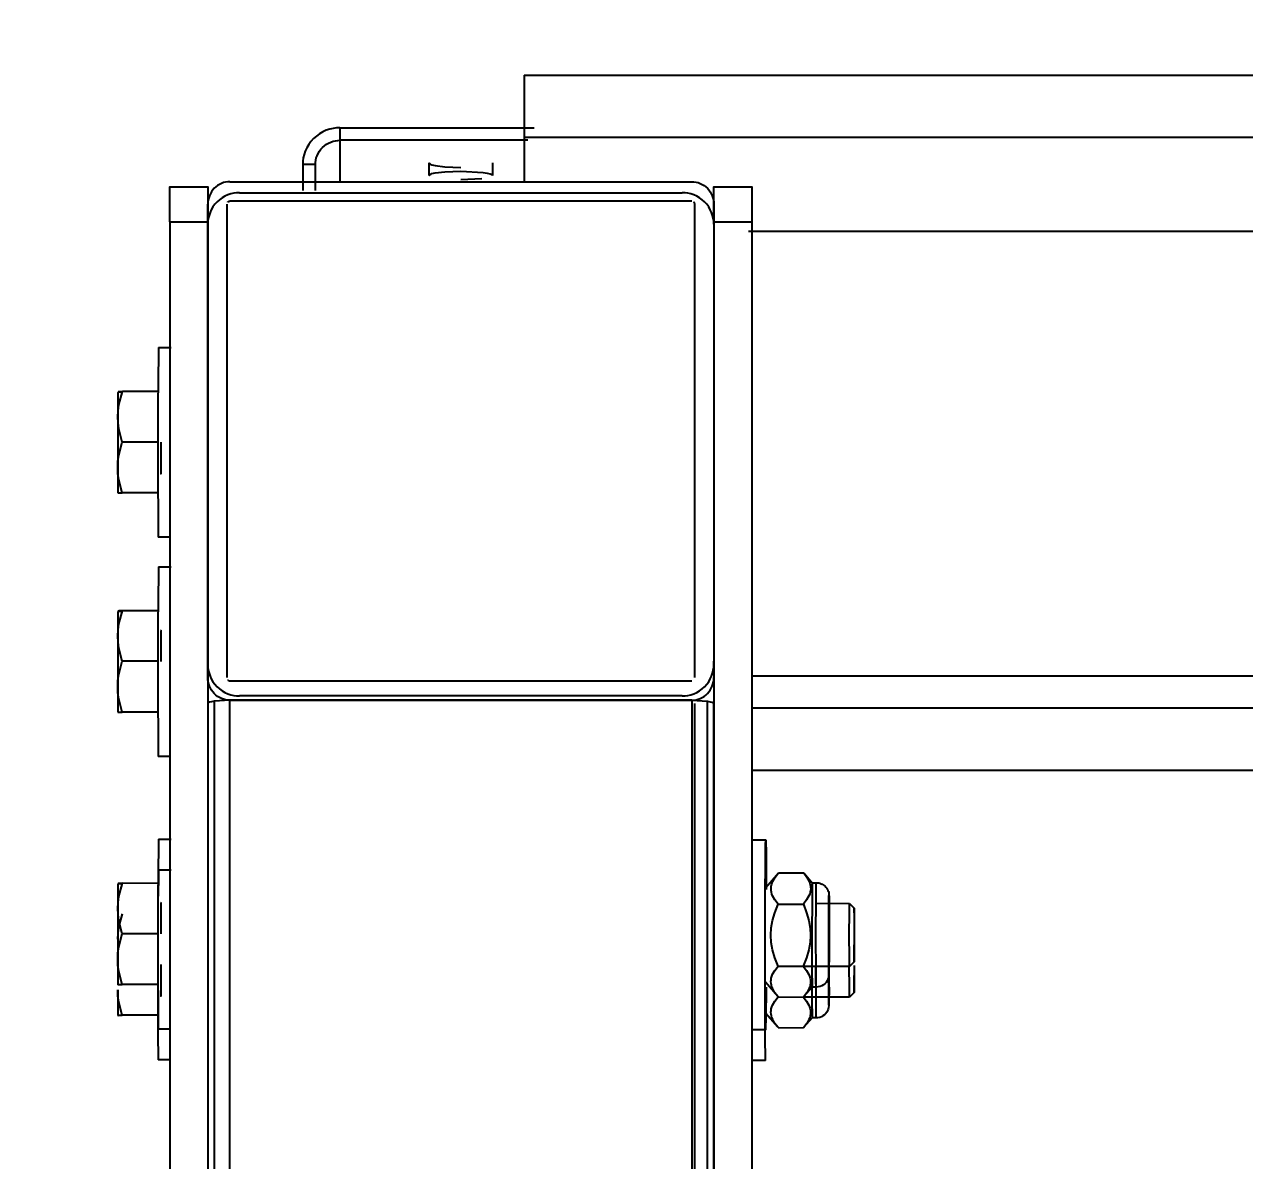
# Model space of a CAD drawing. Header units: millimetres. Extents: x 3109 to 13995, y 24552 to 39949.
# Drawn here: x 8689.6 to 8882.5, y 35620.3 to 35800 of the extents above; entities that cross this region are included whole.
import ezdxf

# ---------------------------------------------------------------- set-up
doc = ezdxf.new("R2010")
doc.units = ezdxf.units.MM
doc.header["$LTSCALE"] = 3
doc.layers.add('DomyÅ›lny', color=7, linetype='Continuous')
doc.styles.get("Standard").update_dxf_attribs({"font": 'arial.ttf'})
doc.dimstyles.new('MATEUSZ', dxfattribs={"dimtxt": 35, "dimasz": 16, "dimexe": 0.18, "dimexo": 0.0625, "dimgap": 0.09, "dimtad": 0, "dimdec": 0, "dimdsep": 46, "dimtxsty": 'Standard', "dimblk": 'DOT', "dimcen": 0.09, "dimse1": 1, "dimse2": 1, "dimadec": 0, "dimazin": 0, "dimtfac": 1, "dimtdec": 0, "dimtofl": 0, "dimtmove": 0, "dimatfit": 3, "dimfxl": 1, "dimtolj": 1, "dimtzin": 0, "dimlwd": 9, "dimlwe": 9, "dimarcsym": 0})

# ---------------------------------------------------------------- blocks, each defined once
blk = doc.blocks.new('_Dot')
at = {"color": 0, "linetype": 'ByBlock', "lineweight": -2}
blk.add_line((-0.5, 0), (-1, 0), dxfattribs=at)
at = {"color": 0, "linetype": 'ByBlock', "const_width": 0.5}
blk.add_lwpolyline([(-0.25, 0, 1), (0.25, 0, 1)], format="xyb", close=True, dxfattribs=at)
blk = doc.blocks.new('*D26')
at = {"color": 0, "lineweight": 9, "transparency": 16777216}
for p, q in [((8052.33, 35775.97), (8052.33, 34715.51)), ((8052.33, 33354.53), (8052.33, 34414.99))]:
    blk.add_line(p, q, dxfattribs=at)
at = {"layer": 'Defpoints', "color": 0, "transparency": 16777216}
for p in [(8768.57, 35791.97), (8052.33, 33338.53), (8658.57, 33338.53)]:
    blk.add_point(p, dxfattribs=at)
at = {"color": 0, "lineweight": 9, "transparency": 16777216, "xscale": 16, "yscale": 16, "zscale": 16}
for p, rotation in [((8052.33, 35791.97), 90), ((8052.33, 33338.53), 270)]:
    blk.add_blockref('_Dot', p, dxfattribs=dict(at, rotation=rotation))
at = {"color": 0, "transparency": 16777216, "insert": (8052.33, 34565.25), "char_height": 100, "attachment_point": 5, "rotation": 90}
blk.add_mtext('\\A1;2453', dxfattribs=at)

msp = doc.modelspace()

# ---------------------------------------------------------------- linework, layer by layer
at = {"layer": 'DomyÅ›lny'}
for p, q in [((8768.57, 35791.97), (8768.57, 35782.07)), ((8768.57, 35791.97), (9853.32, 35791.97)), ((8739.46, 35783.64), (8739.46, 35781.65)), ((8739.46, 35783.64), (8770.17, 35783.64)), ((8769.14, 35781.65), (8739.46, 35781.65)), ((8739.46, 35781.65), (8739.46, 35775.11)), ((8768.57, 35782.07), (8768.57, 35775.11)), ((9853.32, 35782.07), (8768.57, 35782.07)), ((8733.57, 35777.8), (8733.57, 35773.73)), ((8735.57, 35777.8), (8733.57, 35777.8)), ((8735.57, 35773.73), (8735.57, 35777.8)), ((8753.57, 35776.09), (8753.57, 35778.07)), ((8763.57, 35778.07), (8763.57, 35776.09)), ((8712.57, 35774.27), (8718.57, 35774.27)), ((8722.07, 35775.11), (8795.07, 35775.11)), ((8798.57, 35774.27), (8804.57, 35774.27)), ((8795.07, 35772.04), (8722.07, 35772.04)), ((8723.57, 35773.37), (8793.57, 35773.37)), ((8718.57, 35696.7), (8718.57, 35771.53)), ((8721.57, 35771.53), (8721.57, 35696.7)), ((8795.57, 35696.7), (8795.57, 35771.53)), ((8798.57, 35771.53), (8798.57, 35696.7)), ((8712.57, 35768.75), (8712.57, 35598.69)), ((8712.57, 35768.75), (8718.57, 35768.75)), ((8718.57, 35768.75), (8718.57, 35598.69)), ((8718.57, 35698.78), (8718.57, 35768.4)), ((8798.57, 35768.75), (8798.57, 35598.69)), ((8798.57, 35768.75), (8804.57, 35768.75)), ((8798.57, 35768.4), (8798.57, 35698.78)), ((8804.57, 35768.75), (8804.57, 35598.69)), ((8804.05, 35767.3), (13133.11, 35767.3)), ((8710.78, 35748.88), (8712.78, 35748.88)), ((8710.75, 35741.91), (8705.06, 35741.91)), ((8710.71, 35733.93), (8705.02, 35733.94)), ((8710.73, 35725.91), (8705.04, 35725.91)), ((8712.74, 35718.88), (8710.74, 35718.88)), ((8710.78, 35714.22), (8712.78, 35714.22)), ((8710.75, 35707.25), (8705.06, 35707.25)), ((8710.71, 35699.28), (8705.02, 35699.28)), ((8718.57, 35698.78), (8718.57, 35699.31)), ((8798.57, 35698.78), (8798.57, 35699.31)), ((8804.57, 35696.99), (13131.57, 35696.99)), ((8722.07, 35696.19), (8795.07, 35696.19)), ((8719.59, 35692.97), (8719.59, 33346.53)), ((8722.07, 33346.53), (8722.07, 35693.12)), ((8722.07, 35693.12), (8795.07, 35693.12)), ((8795.07, 35693.12), (8722.07, 35693.12)), ((8793.57, 35693.81), (8723.57, 35693.81)), ((8795.07, 35693.12), (8795.07, 33346.53)), ((8797.54, 33346.53), (8797.54, 35692.97)), ((8710.73, 35691.25), (8705.04, 35691.25)), ((8718.57, 35692.61), (8718.57, 33346.53)), ((8795.57, 33346.53), (8795.57, 35692.61)), ((8798.57, 33346.53), (8798.57, 35692.61)), ((8804.57, 35691.9), (13131.57, 35691.9)), ((8712.74, 35684.22), (8710.74, 35684.22)), ((13131.57, 35682.02), (8804.57, 35682.02)), ((8710.78, 35671.14), (8712.78, 35671.14)), ((8804.78, 35671.03), (8806.78, 35671.03)), ((8710.78, 35666.29), (8712.78, 35666.29)), ((8806.77, 35663.53), (8808.77, 35665.83)), ((8808.77, 35665.84), (8812.77, 35665.83)), ((8812.83, 35665.76), (8814.12, 35664.27)), ((8710.75, 35664.17), (8705.06, 35664.18)), ((8814.12, 35664.27), (8814.77, 35664.27)), ((8808.72, 35660.88), (8812.72, 35660.88)), ((8814.73, 35661.02), (8820.02, 35661.01)), ((8820.02, 35661.01), (8820.77, 35660.26)), ((8710.71, 35656.2), (8705.02, 35656.21)), ((8808.71, 35651.07), (8812.71, 35651.06)), ((8820, 35651.01), (8812.69, 35651.02)), ((8820.76, 35651.76), (8820, 35651.01)), ((8808.69, 35646.28), (8806.75, 35648.53)), ((8710.73, 35648.17), (8705.04, 35648.18)), ((8814.1, 35647.77), (8812.75, 35646.21)), ((8814.75, 35647.77), (8814.1, 35647.77)), ((8820.76, 35646.91), (8820, 35646.16)), ((8808.75, 35646.21), (8812.75, 35646.2)), ((8820, 35646.16), (8812.72, 35646.17)), ((8710.73, 35643.32), (8705.04, 35643.33)), ((8808.69, 35641.43), (8806.75, 35643.67)), ((8814.1, 35642.92), (8812.75, 35641.36)), ((8814.75, 35642.91), (8814.1, 35642.92)), ((8712.74, 35641.14), (8710.74, 35641.14)), ((8806.74, 35641.03), (8804.74, 35641.03)), ((8808.75, 35641.36), (8812.75, 35641.35)), ((8712.74, 35636.29), (8710.74, 35636.29)), ((8806.74, 35636.17), (8804.74, 35636.18))]:
    msp.add_line(p, q, dxfattribs=at)
for points in [[(8739.46, 35783.64, 0), (8738.93, 35783.61, 0), (8738.38, 35783.54, 0), (8737.84, 35783.41, 0), (8737.29, 35783.23, 0), (8736.75, 35782.98, 0), (8736.23, 35782.68, 0), (8735.74, 35782.33, 0), (8735.29, 35781.93, 0), (8734.88, 35781.48, 0), (8734.53, 35780.99, 0), (8734.22, 35780.48, 0), (8733.98, 35779.95, 0), (8733.79, 35779.41, 0), (8733.66, 35778.86, 0), (8733.59, 35778.33, 0), (8733.57, 35777.8, 0)], [(8735.57, 35777.8, 0), (8735.58, 35778.15, 0), (8735.63, 35778.5, 0), (8735.72, 35778.86, 0), (8735.84, 35779.22, 0), (8736, 35779.57, 0), (8736.2, 35779.91, 0), (8736.44, 35780.23, 0), (8736.71, 35780.53, 0), (8737, 35780.79, 0), (8737.33, 35781.03, 0), (8737.67, 35781.22, 0), (8738.02, 35781.38, 0), (8738.39, 35781.51, 0), (8738.75, 35781.59, 0), (8739.11, 35781.64, 0), (8739.46, 35781.65, 0)], [(8753.57, 35778.07, 0), (8753.57, 35778.05, 0), (8753.57, 35778.04, 0), (8753.58, 35778.02, 0), (8753.59, 35778.01, 0), (8753.6, 35777.99, 0), (8753.61, 35777.97, 0), (8753.65, 35777.94, 0), (8753.7, 35777.91, 0), (8753.83, 35777.84, 0), (8754.01, 35777.78, 0), (8754.53, 35777.66, 0), (8756.05, 35777.47, 0), (8758.57, 35777.37, 0)], [(8753.57, 35776.09, 0), (8753.57, 35776.1, 0), (8753.57, 35776.12, 0), (8753.58, 35776.13, 0), (8753.59, 35776.15, 0), (8753.6, 35776.17, 0), (8753.61, 35776.18, 0), (8753.65, 35776.21, 0), (8753.7, 35776.25, 0), (8753.83, 35776.31, 0), (8754.01, 35776.38, 0), (8754.53, 35776.5, 0), (8756.05, 35776.69, 0), (8758.57, 35776.78, 0)], [(8758.57, 35776.78, 0), (8762.1, 35776.58, 0), (8762.75, 35776.47, 0), (8763.21, 35776.34, 0), (8763.37, 35776.28, 0), (8763.43, 35776.25, 0), (8763.48, 35776.21, 0), (8763.52, 35776.18, 0), (8763.53, 35776.17, 0), (8763.55, 35776.15, 0), (8763.55, 35776.13, 0), (8763.56, 35776.12, 0), (8763.56, 35776.1, 0), (8763.57, 35776.09, 0)], [(8712.57, 35768.75, 0), (8712.57, 35772.87, 0), (8712.57, 35774.03, 0), (8712.57, 35774.25, 0), (8712.57, 35774.27, 0), (8712.57, 35774.27, 0), (8712.57, 35774.27, 0), (8712.57, 35774.27, 0), (8712.57, 35774.27, 0), (8712.57, 35774.27, 0), (8712.57, 35774.27, 0), (8712.57, 35774.27, 0), (8712.57, 35774.27, 0), (8712.57, 35774.27, 0), (8712.57, 35774.27, 0), (8712.57, 35774.27, 0), (8712.57, 35774.27, 0), (8712.57, 35774.27, 0), (8712.57, 35774.27, 0), (8712.57, 35774.27, 0), (8712.57, 35774.27, 0), (8712.57, 35774.27, 0), (8712.57, 35774.26, 0), (8712.57, 35774.22, 0)], [(8718.57, 35774.22, 0), (8718.57, 35774.27, 0), (8718.57, 35774.27, 0), (8718.57, 35774.27, 0), (8718.57, 35774.27, 0), (8718.57, 35774.27, 0), (8718.57, 35774.27, 0), (8718.57, 35774.27, 0), (8718.57, 35774.27, 0), (8718.57, 35774.27, 0), (8718.57, 35774.27, 0), (8718.57, 35774.27, 0), (8718.57, 35774.27, 0), (8718.57, 35774.27, 0), (8718.57, 35774.27, 0), (8718.57, 35774.27, 0), (8718.57, 35774.27, 0), (8718.57, 35774.27, 0), (8718.57, 35774.27, 0), (8718.57, 35774.27, 0), (8718.57, 35774.26, 0), (8718.57, 35774.22, 0), (8718.57, 35773.77, 0), (8718.57, 35768.75, 0)], [(8719.59, 35774.06, 0), (8719.36, 35773.8, 0), (8719.15, 35773.51, 0), (8718.97, 35773.21, 0), (8718.83, 35772.89, 0), (8718.71, 35772.56, 0), (8718.63, 35772.22, 0), (8718.58, 35771.87, 0), (8718.57, 35771.53, 0)], [(8722.07, 35775.11, 0), (8721.72, 35775.1, 0), (8721.37, 35775.04, 0), (8721.04, 35774.96, 0), (8720.72, 35774.84, 0), (8720.41, 35774.68, 0), (8720.12, 35774.5, 0), (8719.84, 35774.3, 0), (8719.59, 35774.06, 0)], [(8761.9, 35775.57, 0), (8758.57, 35775.39, 0)], [(8795.07, 35775.11, 0), (8795.41, 35775.1, 0), (8795.76, 35775.04, 0), (8796.09, 35774.96, 0), (8796.42, 35774.84, 0), (8796.72, 35774.68, 0), (8797.02, 35774.5, 0), (8797.29, 35774.3, 0), (8797.54, 35774.06, 0)], [(8797.54, 35774.06, 0), (8797.77, 35773.8, 0), (8797.98, 35773.51, 0), (8798.16, 35773.21, 0), (8798.3, 35772.89, 0), (8798.42, 35772.56, 0), (8798.5, 35772.22, 0), (8798.55, 35771.87, 0), (8798.57, 35771.53, 0)], [(8798.57, 35768.75, 0), (8798.57, 35772.87, 0), (8798.57, 35774.03, 0), (8798.57, 35774.25, 0), (8798.57, 35774.27, 0), (8798.57, 35774.27, 0), (8798.57, 35774.27, 0), (8798.57, 35774.27, 0), (8798.57, 35774.27, 0), (8798.57, 35774.27, 0), (8798.57, 35774.27, 0), (8798.57, 35774.27, 0), (8798.57, 35774.27, 0), (8798.57, 35774.27, 0), (8798.57, 35774.27, 0), (8798.57, 35774.27, 0), (8798.57, 35774.27, 0), (8798.57, 35774.27, 0), (8798.57, 35774.27, 0), (8798.57, 35774.27, 0), (8798.57, 35774.27, 0), (8798.57, 35774.27, 0), (8798.57, 35774.26, 0), (8798.57, 35774.22, 0)], [(8804.57, 35774.22, 0), (8804.57, 35774.27, 0), (8804.57, 35774.27, 0), (8804.57, 35774.27, 0), (8804.57, 35774.27, 0), (8804.57, 35774.27, 0), (8804.57, 35774.27, 0), (8804.57, 35774.27, 0), (8804.57, 35774.27, 0), (8804.57, 35774.27, 0), (8804.57, 35774.27, 0), (8804.57, 35774.27, 0), (8804.57, 35774.27, 0), (8804.57, 35774.27, 0), (8804.57, 35774.27, 0), (8804.57, 35774.27, 0), (8804.57, 35774.27, 0), (8804.57, 35774.27, 0), (8804.57, 35774.27, 0), (8804.57, 35774.27, 0), (8804.57, 35774.26, 0), (8804.57, 35774.22, 0), (8804.57, 35773.77, 0), (8804.57, 35768.75, 0)], [(8723.57, 35773.37, 0), (8723.12, 35773.35, 0), (8722.66, 35773.29, 0), (8722.19, 35773.18, 0), (8721.73, 35773.02, 0), (8721.27, 35772.82, 0), (8720.83, 35772.56, 0), (8720.41, 35772.26, 0), (8720.03, 35771.92, 0), (8719.68, 35771.53, 0), (8719.38, 35771.12, 0), (8719.12, 35770.68, 0), (8718.92, 35770.23, 0), (8718.76, 35769.77, 0), (8718.65, 35769.3, 0), (8718.59, 35768.85, 0), (8718.57, 35768.4, 0)], [(8721.71, 35771.89, 0), (8721.75, 35771.92, 0), (8721.79, 35771.95, 0), (8721.83, 35771.98, 0), (8721.87, 35772, 0), (8721.92, 35772.02, 0), (8721.97, 35772.03, 0), (8722.02, 35772.04, 0), (8722.07, 35772.04, 0)], [(8798.57, 35768.4, 0), (8798.55, 35768.85, 0), (8798.48, 35769.3, 0), (8798.37, 35769.77, 0), (8798.21, 35770.23, 0), (8798.01, 35770.68, 0), (8797.75, 35771.12, 0), (8797.45, 35771.53, 0), (8797.1, 35771.92, 0), (8796.72, 35772.26, 0), (8796.3, 35772.56, 0), (8795.86, 35772.82, 0), (8795.41, 35773.02, 0), (8794.94, 35773.18, 0), (8794.48, 35773.29, 0), (8794.01, 35773.35, 0), (8793.57, 35773.37, 0)], [(8795.57, 35771.53, 0), (8795.56, 35771.58, 0), (8795.56, 35771.63, 0), (8795.54, 35771.68, 0), (8795.53, 35771.72, 0), (8795.51, 35771.77, 0), (8795.48, 35771.81, 0), (8795.45, 35771.85, 0), (8795.42, 35771.89, 0)], [(8710.78, 35748.88, 0), (8710.78, 35748.88, 0), (8710.78, 35748.88, 0), (8710.78, 35748.88, 0), (8710.78, 35748.88, 0), (8710.78, 35748.87, 0), (8710.77, 35748.84, 0), (8710.77, 35748.67, 0), (8710.75, 35747.92, 0), (8710.69, 35739.64, 0), (8710.67, 35728.6, 0), (8710.7, 35721.38, 0), (8710.72, 35719.46, 0), (8710.73, 35719.01, 0), (8710.74, 35718.91, 0), (8710.74, 35718.89, 0), (8710.74, 35718.88, 0), (8710.74, 35718.88, 0), (8710.74, 35718.88, 0), (8710.74, 35718.88, 0), (8710.74, 35718.88, 0), (8710.74, 35718.88, 0), (8710.74, 35718.88, 0), (8710.74, 35718.88, 0), (8710.74, 35718.88, 0), (8710.74, 35718.88, 0), (8710.74, 35718.88, 0), (8710.74, 35718.88, 0), (8710.74, 35718.88, 0), (8710.74, 35718.88, 0), (8710.74, 35718.88, 0), (8710.74, 35718.88, 0), (8710.74, 35718.88, 0), (8710.74, 35718.88, 0), (8710.74, 35718.88, 0)], [(8704.33, 35737.93, 0), (8704.38, 35738.89, 0), (8704.51, 35739.85, 0), (8705.06, 35741.91, 0)], [(8704.37, 35741.89, 0), (8704.37, 35741.89, 0), (8704.37, 35741.89, 0), (8704.37, 35741.89, 0), (8704.37, 35741.89, 0), (8704.37, 35741.89, 0), (8704.37, 35741.89, 0), (8704.37, 35741.89, 0), (8704.37, 35741.89, 0), (8704.37, 35741.89, 0), (8704.37, 35741.89, 0), (8704.37, 35741.89, 0), (8704.37, 35741.89, 0), (8704.37, 35741.89, 0), (8704.37, 35741.89, 0), (8704.37, 35741.89, 0), (8704.37, 35741.89, 0), (8704.37, 35741.88, 0), (8704.37, 35741.85, 0), (8704.36, 35741.68, 0), (8704.35, 35740.92, 0), (8704.33, 35737.93, 0)], [(8705.06, 35741.91, 0), (8704.54, 35741.9, 0), (8704.41, 35741.89, 0), (8704.38, 35741.89, 0), (8704.38, 35741.89, 0), (8704.37, 35741.89, 0), (8704.37, 35741.89, 0), (8704.37, 35741.89, 0), (8704.37, 35741.89, 0), (8704.37, 35741.89, 0), (8704.37, 35741.89, 0), (8704.37, 35741.89, 0), (8704.37, 35741.89, 0), (8704.37, 35741.89, 0), (8704.37, 35741.89, 0), (8704.37, 35741.89, 0), (8704.37, 35741.89, 0), (8704.37, 35741.89, 0), (8704.37, 35741.89, 0), (8704.37, 35741.89, 0), (8704.37, 35741.89, 0), (8704.37, 35741.89, 0), (8704.37, 35741.89, 0), (8704.37, 35741.89, 0)], [(8704.37, 35741.89, 0), (8704.37, 35741.89, 0), (8704.37, 35741.89, 0), (8704.37, 35741.89, 0), (8704.37, 35741.89, 0), (8704.38, 35741.89, 0), (8704.39, 35741.88, 0), (8704.48, 35741.88, 0), (8705.11, 35741.86, 0)], [(8704.33, 35737.93, 0), (8704.32, 35729.93, 0)], [(8705.02, 35733.94, 0), (8704.49, 35736.01, 0), (8704.37, 35736.97, 0), (8704.33, 35737.93, 0)], [(8704.32, 35729.93, 0), (8704.36, 35730.89, 0), (8704.49, 35731.86, 0), (8705.02, 35733.94, 0)], [(8711.13, 35733.91, 0), (8711.14, 35730.36, 0), (8711.15, 35729.24, 0), (8711.15, 35728.97, 0), (8711.15, 35728.9, 0), (8711.15, 35728.89, 0), (8711.16, 35728.88, 0), (8711.16, 35728.88, 0), (8711.16, 35728.88, 0), (8711.16, 35728.88, 0), (8711.16, 35728.88, 0), (8711.16, 35728.88, 0)], [(8704.32, 35729.93, 0), (8704.33, 35726.98, 0), (8704.34, 35726.16, 0), (8704.35, 35725.96, 0), (8704.35, 35725.91, 0), (8704.35, 35725.89, 0), (8704.35, 35725.89, 0), (8704.35, 35725.89, 0), (8704.35, 35725.89, 0), (8704.35, 35725.89, 0), (8704.35, 35725.89, 0)], [(8705.04, 35725.91, 0), (8704.5, 35727.99, 0), (8704.36, 35728.97, 0), (8704.32, 35729.93, 0)], [(8704.35, 35725.89, 0), (8704.35, 35725.89, 0), (8704.35, 35725.89, 0), (8704.35, 35725.89, 0), (8704.35, 35725.89, 0), (8704.35, 35725.89, 0), (8704.35, 35725.89, 0), (8704.35, 35725.89, 0), (8704.35, 35725.89, 0), (8704.35, 35725.89, 0), (8704.35, 35725.89, 0), (8704.35, 35725.89, 0), (8704.35, 35725.89, 0), (8704.35, 35725.89, 0), (8704.35, 35725.89, 0), (8704.35, 35725.89, 0), (8704.35, 35725.89, 0), (8704.35, 35725.89, 0), (8704.35, 35725.89, 0), (8704.36, 35725.89, 0), (8704.37, 35725.89, 0), (8704.46, 35725.9, 0), (8705.04, 35725.91, 0)], [(8710.78, 35714.22, 0), (8710.78, 35714.22, 0), (8710.78, 35714.22, 0), (8710.78, 35714.22, 0), (8710.78, 35714.22, 0), (8710.78, 35714.21, 0), (8710.77, 35714.18, 0), (8710.77, 35714.01, 0), (8710.75, 35713.26, 0), (8710.69, 35704.99, 0), (8710.67, 35693.94, 0), (8710.7, 35686.72, 0), (8710.72, 35684.8, 0), (8710.73, 35684.35, 0), (8710.74, 35684.25, 0), (8710.74, 35684.23, 0), (8710.74, 35684.22, 0), (8710.74, 35684.22, 0), (8710.74, 35684.22, 0), (8710.74, 35684.22, 0), (8710.74, 35684.22, 0), (8710.74, 35684.22, 0), (8710.74, 35684.22, 0), (8710.74, 35684.22, 0), (8710.74, 35684.22, 0), (8710.74, 35684.22, 0), (8710.74, 35684.22, 0), (8710.74, 35684.22, 0), (8710.74, 35684.22, 0), (8710.74, 35684.22, 0), (8710.74, 35684.22, 0), (8710.74, 35684.22, 0), (8710.74, 35684.22, 0), (8710.74, 35684.22, 0), (8710.74, 35684.22, 0)], [(8704.33, 35703.27, 0), (8704.38, 35704.23, 0), (8704.51, 35705.19, 0), (8705.06, 35707.25, 0)], [(8704.37, 35707.23, 0), (8704.37, 35707.23, 0), (8704.37, 35707.23, 0), (8704.37, 35707.23, 0), (8704.37, 35707.23, 0), (8704.37, 35707.23, 0), (8704.37, 35707.23, 0), (8704.37, 35707.23, 0), (8704.37, 35707.23, 0), (8704.37, 35707.23, 0), (8704.37, 35707.23, 0), (8704.37, 35707.23, 0), (8704.37, 35707.23, 0), (8704.37, 35707.23, 0), (8704.37, 35707.23, 0), (8704.37, 35707.23, 0), (8704.37, 35707.23, 0), (8704.37, 35707.22, 0), (8704.37, 35707.19, 0), (8704.36, 35707.02, 0), (8704.35, 35706.26, 0), (8704.33, 35703.27, 0)], [(8705.06, 35707.25, 0), (8704.54, 35707.24, 0), (8704.41, 35707.23, 0), (8704.38, 35707.23, 0), (8704.38, 35707.23, 0), (8704.37, 35707.23, 0), (8704.37, 35707.23, 0), (8704.37, 35707.23, 0), (8704.37, 35707.23, 0), (8704.37, 35707.23, 0), (8704.37, 35707.23, 0), (8704.37, 35707.23, 0), (8704.37, 35707.23, 0), (8704.37, 35707.23, 0), (8704.37, 35707.23, 0), (8704.37, 35707.23, 0), (8704.37, 35707.23, 0), (8704.37, 35707.23, 0), (8704.37, 35707.23, 0), (8704.37, 35707.23, 0), (8704.37, 35707.23, 0), (8704.37, 35707.23, 0), (8704.37, 35707.23, 0), (8704.37, 35707.23, 0)], [(8704.37, 35707.23, 0), (8704.37, 35707.23, 0), (8704.37, 35707.23, 0), (8704.37, 35707.23, 0), (8704.37, 35707.23, 0), (8704.38, 35707.23, 0), (8704.39, 35707.22, 0), (8704.48, 35707.22, 0), (8705.11, 35707.2, 0)], [(8704.33, 35703.27, 0), (8704.32, 35695.27, 0)], [(8705.02, 35699.28, 0), (8704.49, 35701.35, 0), (8704.37, 35702.31, 0), (8704.33, 35703.27, 0)], [(8711.17, 35704.22, 0), (8711.17, 35704.22, 0), (8711.17, 35704.22, 0), (8711.17, 35704.22, 0), (8711.17, 35704.22, 0), (8711.17, 35704.22, 0), (8711.17, 35704.22, 0), (8711.17, 35704.22, 0), (8711.17, 35704.22, 0), (8711.17, 35704.22, 0), (8711.17, 35704.22, 0), (8711.17, 35704.22, 0), (8711.17, 35704.22, 0), (8711.17, 35704.21, 0), (8711.16, 35704.15, 0), (8711.16, 35703.9, 0), (8711.15, 35702.82, 0), (8711.13, 35699.25, 0)], [(8704.32, 35695.27, 0), (8704.36, 35696.23, 0), (8704.49, 35697.2, 0), (8705.02, 35699.28, 0)], [(8718.57, 35698.78, 0), (8718.59, 35698.34, 0), (8718.65, 35697.88, 0), (8718.76, 35697.42, 0), (8718.92, 35696.95, 0), (8719.12, 35696.5, 0), (8719.38, 35696.06, 0), (8719.68, 35695.65, 0), (8720.03, 35695.27, 0), (8720.41, 35694.92, 0), (8720.83, 35694.62, 0), (8721.27, 35694.37, 0), (8721.73, 35694.16, 0), (8722.19, 35694, 0), (8722.66, 35693.89, 0), (8723.12, 35693.83, 0), (8723.57, 35693.81, 0)], [(8793.57, 35693.81, 0), (8794.01, 35693.83, 0), (8794.48, 35693.89, 0), (8794.94, 35694, 0), (8795.41, 35694.16, 0), (8795.86, 35694.37, 0), (8796.3, 35694.62, 0), (8796.72, 35694.92, 0), (8797.1, 35695.27, 0), (8797.45, 35695.65, 0), (8797.75, 35696.06, 0), (8798.01, 35696.5, 0), (8798.21, 35696.95, 0), (8798.37, 35697.42, 0), (8798.48, 35697.88, 0), (8798.55, 35698.34, 0), (8798.57, 35698.78, 0)], [(8719.59, 35694.17, 0), (8719.36, 35694.43, 0), (8719.15, 35694.72, 0), (8718.97, 35695.02, 0), (8718.83, 35695.34, 0), (8718.71, 35695.67, 0), (8718.63, 35696.01, 0), (8718.58, 35696.36, 0), (8718.57, 35696.7, 0)], [(8797.54, 35694.17, 0), (8797.77, 35694.43, 0), (8797.98, 35694.72, 0), (8798.16, 35695.02, 0), (8798.3, 35695.34, 0), (8798.42, 35695.67, 0), (8798.5, 35696.01, 0), (8798.55, 35696.36, 0), (8798.57, 35696.7, 0)], [(8704.32, 35695.27, 0), (8704.33, 35692.32, 0), (8704.34, 35691.5, 0), (8704.35, 35691.3, 0), (8704.35, 35691.25, 0), (8704.35, 35691.23, 0), (8704.35, 35691.23, 0), (8704.35, 35691.23, 0), (8704.35, 35691.23, 0), (8704.35, 35691.23, 0), (8704.35, 35691.23, 0)], [(8705.04, 35691.25, 0), (8704.5, 35693.33, 0), (8704.36, 35694.31, 0), (8704.32, 35695.27, 0)], [(8721.71, 35696.34, 0), (8721.75, 35696.31, 0), (8721.79, 35696.28, 0), (8721.83, 35696.25, 0), (8721.87, 35696.23, 0), (8721.92, 35696.21, 0), (8721.97, 35696.2, 0), (8722.02, 35696.19, 0), (8722.07, 35696.19, 0)], [(8719.59, 35692.97, 0), (8719.15, 35692.89, 0), (8718.83, 35692.8, 0), (8718.71, 35692.76, 0), (8718.67, 35692.73, 0), (8718.63, 35692.71, 0), (8718.6, 35692.69, 0), (8718.59, 35692.67, 0), (8718.58, 35692.66, 0), (8718.57, 35692.65, 0), (8718.57, 35692.64, 0), (8718.57, 35692.63, 0), (8718.57, 35692.61, 0)], [(8722.07, 35693.12, 0), (8721.72, 35693.13, 0), (8721.37, 35693.19, 0), (8721.04, 35693.27, 0), (8720.72, 35693.39, 0), (8720.41, 35693.54, 0), (8720.12, 35693.72, 0), (8719.84, 35693.93, 0), (8719.59, 35694.17, 0)], [(8722.07, 35693.12, 0), (8719.59, 35692.97, 0)], [(8795.07, 35693.12, 0), (8795.41, 35693.13, 0), (8795.76, 35693.19, 0), (8796.09, 35693.27, 0), (8796.42, 35693.39, 0), (8796.72, 35693.54, 0), (8797.02, 35693.72, 0), (8797.29, 35693.93, 0), (8797.54, 35694.17, 0)], [(8795.07, 35693.12, 0), (8797.54, 35692.97, 0)], [(8797.54, 35692.97, 0), (8797.98, 35692.89, 0), (8798.3, 35692.8, 0), (8798.42, 35692.76, 0), (8798.46, 35692.73, 0), (8798.5, 35692.71, 0), (8798.53, 35692.69, 0), (8798.54, 35692.67, 0), (8798.55, 35692.66, 0), (8798.56, 35692.65, 0), (8798.56, 35692.64, 0), (8798.56, 35692.63, 0), (8798.57, 35692.61, 0)], [(8704.35, 35691.23, 0), (8704.35, 35691.23, 0), (8704.35, 35691.23, 0), (8704.35, 35691.23, 0), (8704.35, 35691.23, 0), (8704.35, 35691.23, 0), (8704.35, 35691.23, 0), (8704.35, 35691.23, 0), (8704.35, 35691.23, 0), (8704.35, 35691.23, 0), (8704.35, 35691.23, 0), (8704.35, 35691.23, 0), (8704.35, 35691.23, 0), (8704.35, 35691.23, 0), (8704.35, 35691.23, 0), (8704.35, 35691.23, 0), (8704.35, 35691.23, 0), (8704.35, 35691.23, 0), (8704.35, 35691.23, 0), (8704.36, 35691.23, 0), (8704.37, 35691.23, 0), (8704.46, 35691.24, 0), (8705.04, 35691.25, 0)], [(8710.78, 35671.14, 0), (8710.78, 35671.14, 0), (8710.78, 35671.14, 0), (8710.78, 35671.14, 0), (8710.78, 35671.14, 0), (8710.78, 35671.14, 0), (8710.77, 35671.1, 0), (8710.77, 35670.94, 0), (8710.75, 35670.18, 0), (8710.69, 35661.91, 0), (8710.67, 35650.87, 0), (8710.7, 35643.64, 0), (8710.72, 35641.72, 0), (8710.73, 35641.28, 0), (8710.74, 35641.17, 0), (8710.74, 35641.15, 0), (8710.74, 35641.15, 0), (8710.74, 35641.15, 0), (8710.74, 35641.14, 0), (8710.74, 35641.14, 0), (8710.74, 35641.14, 0), (8710.74, 35641.14, 0), (8710.74, 35641.14, 0), (8710.74, 35641.14, 0), (8710.74, 35641.14, 0), (8710.74, 35641.14, 0), (8710.74, 35641.14, 0), (8710.74, 35641.14, 0), (8710.74, 35641.14, 0), (8710.74, 35641.14, 0), (8710.74, 35641.14, 0), (8710.74, 35641.14, 0), (8710.74, 35641.14, 0), (8710.74, 35641.14, 0), (8710.74, 35641.14, 0)], [(8806.74, 35641.03, 0), (8806.74, 35641.03, 0), (8806.74, 35641.03, 0), (8806.74, 35641.03, 0), (8806.74, 35641.03, 0), (8806.74, 35641.03, 0), (8806.74, 35641.03, 0), (8806.74, 35641.03, 0), (8806.74, 35641.03, 0), (8806.74, 35641.03, 0), (8806.74, 35641.03, 0), (8806.74, 35641.03, 0), (8806.74, 35641.03, 0), (8806.74, 35641.03, 0), (8806.74, 35641.03, 0), (8806.74, 35641.03, 0), (8806.74, 35641.03, 0), (8806.74, 35641.03, 0), (8806.74, 35641.03, 0), (8806.74, 35641.03, 0), (8806.74, 35641.07, 0), (8806.73, 35641.24, 0), (8806.71, 35642, 0), (8806.67, 35650.29, 0), (8806.69, 35661.34, 0), (8806.73, 35668.49, 0), (8806.75, 35670.41, 0), (8806.77, 35670.87, 0), (8806.77, 35670.99, 0), (8806.78, 35671.01, 0), (8806.78, 35671.02, 0), (8806.78, 35671.02, 0), (8806.78, 35671.02, 0), (8806.78, 35671.03, 0), (8806.78, 35671.03, 0)], [(8806.78, 35671.03, 0), (8806.78, 35671.03, 0), (8806.78, 35671.03, 0), (8806.78, 35671.03, 0), (8806.78, 35671.03, 0), (8806.78, 35671.03, 0), (8806.78, 35671.03, 0), (8806.78, 35671.03, 0), (8806.78, 35671.03, 0), (8806.78, 35671.03, 0), (8806.78, 35671.03, 0), (8806.78, 35671.03, 0), (8806.78, 35671.03, 0), (8806.78, 35671.03, 0), (8806.78, 35671.03, 0), (8806.78, 35671.02, 0), (8806.78, 35671.02, 0), (8806.78, 35671.02, 0), (8806.78, 35671.01, 0), (8806.79, 35670.95, 0), (8806.8, 35670.63, 0), (8806.82, 35669.2, 0), (8806.85, 35663.18, 0)], [(8710.78, 35666.29, 0), (8710.78, 35666.29, 0), (8710.78, 35666.29, 0), (8710.78, 35666.29, 0), (8710.78, 35666.29, 0), (8710.78, 35666.29, 0), (8710.77, 35666.25, 0), (8710.77, 35666.1, 0), (8710.75, 35665.4, 0), (8710.72, 35662.15, 0)], [(8808.72, 35660.88, 0), (8808.21, 35661.56, 0), (8807.86, 35662.19, 0), (8807.75, 35662.49, 0), (8807.67, 35662.78, 0), (8807.62, 35663.07, 0), (8807.61, 35663.36, 0), (8807.63, 35663.65, 0), (8807.68, 35663.94, 0), (8807.77, 35664.23, 0), (8807.89, 35664.53, 0), (8808.25, 35665.16, 0), (8808.77, 35665.84, 0)], [(8812.77, 35665.83, 0), (8813.28, 35665.15, 0), (8813.63, 35664.52, 0), (8813.74, 35664.22, 0), (8813.82, 35663.93, 0), (8813.87, 35663.64, 0), (8813.88, 35663.35, 0), (8813.86, 35663.07, 0), (8813.81, 35662.78, 0), (8813.72, 35662.48, 0), (8813.6, 35662.18, 0), (8813.24, 35661.56, 0), (8812.72, 35660.88, 0)], [(8704.33, 35660.19, 0), (8704.38, 35661.15, 0), (8704.51, 35662.11, 0), (8705.06, 35664.18, 0)], [(8704.37, 35664.15, 0), (8704.37, 35664.15, 0), (8704.37, 35664.15, 0), (8704.37, 35664.15, 0), (8704.37, 35664.15, 0), (8704.37, 35664.15, 0), (8704.37, 35664.15, 0), (8704.37, 35664.15, 0), (8704.37, 35664.15, 0), (8704.37, 35664.15, 0), (8704.37, 35664.15, 0), (8704.37, 35664.15, 0), (8704.37, 35664.15, 0), (8704.37, 35664.15, 0), (8704.37, 35664.15, 0), (8704.37, 35664.15, 0), (8704.37, 35664.15, 0), (8704.37, 35664.15, 0), (8704.37, 35664.11, 0), (8704.36, 35663.94, 0), (8704.35, 35663.18, 0), (8704.33, 35660.19, 0)], [(8705.06, 35664.18, 0), (8704.54, 35664.16, 0), (8704.41, 35664.16, 0), (8704.38, 35664.15, 0), (8704.38, 35664.15, 0), (8704.37, 35664.15, 0), (8704.37, 35664.15, 0), (8704.37, 35664.15, 0), (8704.37, 35664.15, 0), (8704.37, 35664.15, 0), (8704.37, 35664.15, 0), (8704.37, 35664.15, 0), (8704.37, 35664.15, 0), (8704.37, 35664.15, 0), (8704.37, 35664.15, 0), (8704.37, 35664.15, 0), (8704.37, 35664.15, 0), (8704.37, 35664.15, 0), (8704.37, 35664.15, 0), (8704.37, 35664.15, 0), (8704.37, 35664.15, 0), (8704.37, 35664.15, 0), (8704.37, 35664.15, 0), (8704.37, 35664.15, 0)], [(8704.37, 35664.15, 0), (8704.37, 35664.15, 0), (8704.37, 35664.15, 0), (8704.37, 35664.15, 0), (8704.37, 35664.15, 0), (8704.38, 35664.15, 0), (8704.39, 35664.15, 0), (8704.48, 35664.14, 0), (8705.11, 35664.12, 0)], [(8814.12, 35664.27, 0), (8814.12, 35664.27, 0), (8814.12, 35664.27, 0), (8814.12, 35664.27, 0), (8814.12, 35664.27, 0), (8814.12, 35664.27, 0), (8814.12, 35664.27, 0), (8814.12, 35664.27, 0), (8814.12, 35664.27, 0), (8814.12, 35664.27, 0), (8814.12, 35664.27, 0), (8814.12, 35664.27, 0), (8814.12, 35664.26, 0), (8814.12, 35664.24, 0), (8814.11, 35664.15, 0), (8814.11, 35663.73, 0), (8814.09, 35661.94, 0), (8814.06, 35655.97, 0)], [(8814.71, 35655.97, 0), (8814.73, 35661.82, 0), (8814.75, 35663.67, 0), (8814.76, 35664.12, 0), (8814.77, 35664.23, 0), (8814.77, 35664.26, 0), (8814.77, 35664.26, 0), (8814.77, 35664.26, 0), (8814.77, 35664.27, 0), (8814.77, 35664.27, 0), (8814.77, 35664.27, 0), (8814.77, 35664.27, 0)], [(8814.77, 35664.27, 0), (8814.96, 35664.26, 0), (8815.14, 35664.23, 0), (8815.33, 35664.19, 0), (8815.51, 35664.12, 0), (8815.68, 35664.05, 0), (8815.85, 35663.95, 0), (8816.01, 35663.84, 0), (8816.15, 35663.71, 0), (8816.29, 35663.57, 0), (8816.41, 35663.41, 0), (8816.51, 35663.24, 0), (8816.6, 35663.06, 0), (8816.67, 35662.89, 0), (8816.72, 35662.71, 0), (8816.76, 35662.44, 0), (8816.8, 35659.17, 0), (8816.79, 35653.18, 0), (8816.77, 35650.11, 0), (8816.76, 35649.77, 0), (8816.74, 35649.54, 0), (8816.7, 35649.29, 0), (8816.61, 35649.02, 0), (8816.48, 35648.76, 0), (8816.32, 35648.52, 0), (8816.12, 35648.3, 0), (8815.89, 35648.12, 0), (8815.62, 35647.97, 0), (8815.35, 35647.86, 0), (8815.05, 35647.79, 0), (8814.75, 35647.77, 0)], [(8816.72, 35655.98, 0), (8816.74, 35660.41, 0), (8816.75, 35661.81, 0), (8816.76, 35662.15, 0), (8816.76, 35662.23, 0), (8816.77, 35662.26, 0), (8816.77, 35662.26, 0), (8816.77, 35662.26, 0), (8816.77, 35662.26, 0), (8816.77, 35662.26, 0), (8816.77, 35662.26, 0), (8816.77, 35662.26, 0)], [(8816.77, 35662.26, 0), (8816.77, 35662.26, 0), (8816.77, 35662.26, 0), (8816.77, 35662.26, 0), (8816.77, 35662.26, 0), (8816.77, 35662.26, 0), (8816.77, 35662.26, 0), (8816.77, 35662.26, 0), (8816.77, 35662.26, 0), (8816.77, 35662.26, 0), (8816.77, 35662.26, 0), (8816.77, 35662.26, 0), (8816.77, 35662.26, 0), (8816.77, 35662.26, 0), (8816.77, 35662.26, 0), (8816.77, 35662.26, 0), (8816.77, 35662.26, 0), (8816.77, 35662.26, 0), (8816.77, 35662.26, 0), (8816.77, 35662.23, 0), (8816.78, 35662.07, 0), (8816.79, 35661.35, 0), (8816.8, 35655.05, 0), (8816.76, 35649.9, 0), (8816.76, 35649.8, 0), (8816.75, 35649.77, 0), (8816.75, 35649.77, 0), (8816.75, 35649.76, 0), (8816.75, 35649.76, 0), (8816.75, 35649.76, 0), (8816.75, 35649.76, 0), (8816.75, 35649.76, 0), (8816.75, 35649.76, 0), (8816.75, 35649.76, 0), (8816.75, 35649.76, 0), (8816.75, 35649.76, 0), (8816.75, 35649.76, 0), (8816.75, 35649.76, 0), (8816.75, 35649.76, 0), (8816.75, 35649.76, 0), (8816.75, 35649.76, 0), (8816.75, 35649.76, 0), (8816.75, 35649.76, 0), (8816.75, 35649.76, 0), (8816.75, 35649.76, 0), (8816.75, 35649.76, 0), (8816.75, 35649.76, 0), (8816.75, 35649.76, 0), (8816.75, 35649.77, 0), (8816.75, 35649.78, 0), (8816.75, 35649.87, 0), (8816.74, 35650.28, 0), (8816.72, 35655.98, 0)], [(8704.33, 35660.19, 0), (8704.32, 35652.19, 0)], [(8705.02, 35656.21, 0), (8704.49, 35658.27, 0), (8704.37, 35659.24, 0), (8704.33, 35660.19, 0)], [(8711.17, 35661.14, 0), (8711.17, 35661.14, 0), (8711.17, 35661.14, 0), (8711.17, 35661.14, 0), (8711.17, 35661.14, 0), (8711.17, 35661.14, 0), (8711.17, 35661.14, 0), (8711.17, 35661.14, 0), (8711.17, 35661.14, 0), (8711.17, 35661.14, 0), (8711.17, 35661.14, 0), (8711.17, 35661.14, 0), (8711.17, 35661.14, 0), (8711.17, 35661.13, 0), (8711.16, 35661.07, 0), (8711.16, 35660.82, 0), (8711.15, 35659.75, 0), (8711.13, 35656.17, 0)], [(8808.71, 35651.07, 0), (8808.19, 35652.41, 0), (8807.84, 35653.66, 0), (8807.64, 35654.83, 0), (8807.58, 35655.98, 0), (8807.64, 35657.12, 0), (8807.85, 35658.29, 0), (8808.2, 35659.53, 0), (8808.72, 35660.88, 0)], [(8812.72, 35660.88, 0), (8813.23, 35659.53, 0), (8813.58, 35658.29, 0), (8813.78, 35657.11, 0), (8813.85, 35655.97, 0), (8813.78, 35654.82, 0), (8813.58, 35653.65, 0), (8813.22, 35652.41, 0), (8812.71, 35651.06, 0)], [(8816.77, 35660.2, 0), (8816.77, 35660.2, 0), (8816.77, 35660.2, 0), (8816.77, 35660.2, 0), (8816.77, 35660.2, 0), (8816.77, 35660.2, 0), (8816.76, 35660.19, 0), (8816.76, 35660.14, 0), (8816.76, 35659.93, 0), (8816.74, 35657.62, 0), (8816.74, 35654.54, 0), (8816.74, 35652.52, 0), (8816.75, 35651.99, 0), (8816.75, 35651.86, 0), (8816.75, 35651.83, 0), (8816.75, 35651.83, 0), (8816.75, 35651.83, 0), (8816.75, 35651.83, 0), (8816.75, 35651.83, 0), (8816.75, 35651.83, 0), (8816.75, 35651.83, 0), (8816.75, 35651.83, 0), (8816.75, 35651.83, 0), (8816.75, 35651.83, 0), (8816.75, 35651.83, 0), (8816.75, 35651.83, 0), (8816.75, 35651.83, 0), (8816.75, 35651.83, 0), (8816.75, 35651.83, 0), (8816.75, 35651.83, 0), (8816.76, 35651.83, 0), (8816.76, 35651.83, 0), (8816.76, 35651.83, 0), (8816.76, 35651.83, 0), (8816.76, 35651.83, 0)], [(8819.98, 35656.04, 0), (8819.99, 35659.55, 0), (8820.01, 35660.66, 0), (8820.01, 35660.93, 0), (8820.01, 35660.99, 0), (8820.02, 35661, 0), (8820.02, 35661.01, 0), (8820.02, 35661.01, 0), (8820.02, 35661.01, 0), (8820.02, 35661.01, 0), (8820.02, 35661.01, 0), (8820.02, 35661.01, 0), (8820.02, 35661.01, 0), (8820.02, 35661.01, 0), (8820.02, 35661.01, 0), (8820.02, 35661.01, 0), (8820.02, 35661.01, 0), (8820.02, 35661.01, 0), (8820.02, 35661.01, 0)], [(8820.79, 35655.98, 0), (8820.78, 35659, 0), (8820.77, 35659.95, 0), (8820.77, 35660.18, 0), (8820.77, 35660.24, 0), (8820.77, 35660.25, 0), (8820.77, 35660.26, 0), (8820.77, 35660.26, 0), (8820.77, 35660.26, 0), (8820.77, 35660.26, 0), (8820.77, 35660.26, 0), (8820.77, 35660.26, 0), (8820.77, 35660.26, 0), (8820.77, 35660.26, 0), (8820.77, 35660.26, 0), (8820.77, 35660.26, 0), (8820.77, 35660.26, 0), (8820.77, 35660.26, 0), (8820.77, 35660.26, 0), (8820.77, 35660.26, 0), (8820.77, 35660.26, 0), (8820.77, 35660.26, 0), (8820.77, 35660.26, 0), (8820.77, 35660.26, 0), (8820.77, 35660.26, 0), (8820.77, 35660.26, 0), (8820.77, 35660.26, 0), (8820.77, 35660.26, 0), (8820.77, 35660.26, 0), (8820.77, 35660.26, 0), (8820.77, 35660.26, 0), (8820.76, 35660.25, 0), (8820.76, 35660.2, 0), (8820.76, 35659.98, 0), (8820.75, 35659.06, 0), (8820.74, 35656.03, 0)], [(8704.33, 35655.34, 0), (8704.38, 35656.3, 0), (8704.51, 35657.26, 0), (8705.06, 35659.33, 0)], [(8704.32, 35652.19, 0), (8704.36, 35653.16, 0), (8704.49, 35654.13, 0), (8705.02, 35656.21, 0)], [(8814.06, 35655.97, 0), (8814.07, 35650.15, 0), (8814.09, 35648.33, 0), (8814.09, 35647.9, 0), (8814.1, 35647.8, 0), (8814.1, 35647.77, 0), (8814.1, 35647.77, 0), (8814.1, 35647.77, 0), (8814.1, 35647.77, 0), (8814.1, 35647.77, 0), (8814.1, 35647.77, 0), (8814.1, 35647.77, 0), (8814.1, 35647.77, 0), (8814.1, 35647.77, 0), (8814.1, 35647.77, 0), (8814.1, 35647.77, 0), (8814.1, 35647.77, 0), (8814.1, 35647.77, 0), (8814.1, 35647.77, 0), (8814.1, 35647.77, 0), (8814.1, 35647.77, 0), (8814.1, 35647.77, 0), (8814.1, 35647.77, 0), (8814.1, 35647.77, 0), (8814.1, 35647.77, 0), (8814.1, 35647.77, 0)], [(8814.75, 35647.77, 0), (8814.75, 35647.77, 0), (8814.75, 35647.77, 0), (8814.75, 35647.77, 0), (8814.75, 35647.77, 0), (8814.75, 35647.77, 0), (8814.75, 35647.77, 0), (8814.75, 35647.77, 0), (8814.75, 35647.77, 0), (8814.75, 35647.77, 0), (8814.75, 35647.77, 0), (8814.75, 35647.77, 0), (8814.75, 35647.77, 0), (8814.75, 35647.79, 0), (8814.74, 35647.88, 0), (8814.73, 35648.29, 0), (8814.72, 35650.07, 0), (8814.71, 35655.97, 0)], [(8820, 35651.01, 0), (8820, 35651.01, 0), (8820, 35651.01, 0), (8820, 35651.01, 0), (8820, 35651.01, 0), (8820, 35651.01, 0), (8820, 35651.01, 0), (8820, 35651.01, 0), (8820, 35651.01, 0), (8820, 35651.01, 0), (8820, 35651.01, 0), (8820, 35651.01, 0), (8820, 35651.01, 0), (8820, 35651.02, 0), (8820, 35651.08, 0), (8819.99, 35651.33, 0), (8819.99, 35652.42, 0), (8819.98, 35656.04, 0)], [(8820.74, 35656.03, 0), (8820.74, 35653.02, 0), (8820.75, 35652.07, 0), (8820.75, 35651.83, 0), (8820.75, 35651.78, 0), (8820.75, 35651.76, 0), (8820.75, 35651.76, 0), (8820.75, 35651.76, 0), (8820.76, 35651.76, 0), (8820.76, 35651.76, 0), (8820.76, 35651.76, 0), (8820.76, 35651.76, 0), (8820.76, 35651.76, 0), (8820.76, 35651.76, 0), (8820.76, 35651.76, 0), (8820.76, 35651.76, 0), (8820.76, 35651.76, 0), (8820.76, 35651.76, 0), (8820.76, 35651.76, 0), (8820.76, 35651.76, 0), (8820.76, 35651.76, 0), (8820.76, 35651.76, 0), (8820.76, 35651.76, 0), (8820.76, 35651.76, 0), (8820.76, 35651.76, 0), (8820.76, 35651.76, 0), (8820.76, 35651.76, 0), (8820.76, 35651.76, 0), (8820.76, 35651.76, 0), (8820.76, 35651.76, 0), (8820.76, 35651.76, 0), (8820.76, 35651.77, 0), (8820.76, 35651.82, 0), (8820.76, 35652.03, 0), (8820.77, 35652.96, 0), (8820.79, 35655.98, 0)], [(8704.32, 35652.19, 0), (8704.33, 35649.25, 0), (8704.34, 35648.43, 0), (8704.35, 35648.22, 0), (8704.35, 35648.17, 0), (8704.35, 35648.16, 0), (8704.35, 35648.15, 0), (8704.35, 35648.15, 0), (8704.35, 35648.15, 0), (8704.35, 35648.15, 0), (8704.35, 35648.15, 0)], [(8705.04, 35648.18, 0), (8704.5, 35650.26, 0), (8704.36, 35651.23, 0), (8704.32, 35652.19, 0)], [(8711.13, 35651.32, 0), (8711.14, 35647.78, 0), (8711.15, 35646.65, 0), (8711.15, 35646.38, 0), (8711.15, 35646.31, 0), (8711.15, 35646.3, 0), (8711.16, 35646.29, 0), (8711.16, 35646.29, 0), (8711.16, 35646.29, 0), (8711.16, 35646.29, 0), (8711.16, 35646.29, 0), (8711.16, 35646.29, 0)], [(8808.75, 35646.21, 0), (8808.23, 35646.88, 0), (8807.87, 35647.49, 0), (8807.75, 35647.78, 0), (8807.66, 35648.07, 0), (8807.61, 35648.36, 0), (8807.59, 35648.64, 0), (8807.61, 35648.92, 0), (8807.65, 35649.2, 0), (8807.73, 35649.49, 0), (8807.85, 35649.79, 0), (8808.19, 35650.4, 0), (8808.71, 35651.07, 0)], [(8812.71, 35651.06, 0), (8813.23, 35650.39, 0), (8813.58, 35649.78, 0), (8813.71, 35649.49, 0), (8813.79, 35649.2, 0), (8813.84, 35648.91, 0), (8813.86, 35648.63, 0), (8813.85, 35648.35, 0), (8813.8, 35648.07, 0), (8813.72, 35647.78, 0), (8813.6, 35647.48, 0), (8813.26, 35646.87, 0), (8812.75, 35646.2, 0)], [(8814.06, 35651.12, 0), (8814.07, 35645.3, 0), (8814.09, 35643.48, 0), (8814.09, 35643.04, 0), (8814.1, 35642.94, 0), (8814.1, 35642.92, 0), (8814.1, 35642.92, 0), (8814.1, 35642.92, 0), (8814.1, 35642.92, 0), (8814.1, 35642.92, 0), (8814.1, 35642.92, 0), (8814.1, 35642.92, 0), (8814.1, 35642.92, 0), (8814.1, 35642.92, 0), (8814.1, 35642.92, 0), (8814.1, 35642.92, 0), (8814.1, 35642.92, 0), (8814.1, 35642.92, 0), (8814.1, 35642.92, 0), (8814.1, 35642.92, 0), (8814.1, 35642.92, 0), (8814.1, 35642.92, 0), (8814.1, 35642.92, 0), (8814.1, 35642.92, 0), (8814.1, 35642.92, 0), (8814.1, 35642.92, 0)], [(8814.75, 35642.91, 0), (8814.75, 35642.91, 0), (8814.75, 35642.91, 0), (8814.75, 35642.91, 0), (8814.75, 35642.91, 0), (8814.75, 35642.91, 0), (8814.75, 35642.91, 0), (8814.75, 35642.91, 0), (8814.75, 35642.91, 0), (8814.75, 35642.91, 0), (8814.75, 35642.92, 0), (8814.75, 35642.92, 0), (8814.75, 35642.92, 0), (8814.75, 35642.94, 0), (8814.74, 35643.03, 0), (8814.73, 35643.44, 0), (8814.72, 35645.22, 0), (8814.71, 35651.12, 0)], [(8816.75, 35644.91, 0), (8816.75, 35644.91, 0), (8816.75, 35644.91, 0), (8816.75, 35644.91, 0), (8816.75, 35644.91, 0), (8816.75, 35644.91, 0), (8816.75, 35644.91, 0), (8816.75, 35644.91, 0), (8816.75, 35644.91, 0), (8816.75, 35644.91, 0), (8816.75, 35644.91, 0), (8816.75, 35644.91, 0), (8816.75, 35644.91, 0), (8816.75, 35644.93, 0), (8816.75, 35645, 0), (8816.74, 35645.31, 0), (8816.73, 35646.66, 0), (8816.72, 35651.13, 0)], [(8816.74, 35651.88, 0), (8816.74, 35648.5, 0), (8816.75, 35647.34, 0), (8816.75, 35647.06, 0), (8816.75, 35646.99, 0), (8816.75, 35646.98, 0), (8816.75, 35646.97, 0), (8816.75, 35646.97, 0), (8816.75, 35646.97, 0), (8816.75, 35646.97, 0), (8816.75, 35646.97, 0), (8816.75, 35646.97, 0), (8816.75, 35646.97, 0), (8816.75, 35646.97, 0), (8816.75, 35646.97, 0), (8816.75, 35646.97, 0), (8816.75, 35646.97, 0), (8816.75, 35646.97, 0), (8816.76, 35646.97, 0), (8816.76, 35646.97, 0), (8816.76, 35646.97, 0), (8816.76, 35646.97, 0), (8816.76, 35646.97, 0), (8816.76, 35646.97, 0)], [(8820, 35646.16, 0), (8820, 35646.16, 0), (8820, 35646.16, 0), (8820, 35646.16, 0), (8820, 35646.16, 0), (8820, 35646.16, 0), (8820, 35646.16, 0), (8820, 35646.16, 0), (8820, 35646.16, 0), (8820, 35646.16, 0), (8820, 35646.16, 0), (8820, 35646.16, 0), (8820, 35646.16, 0), (8820, 35646.17, 0), (8820, 35646.23, 0), (8819.99, 35646.48, 0), (8819.99, 35647.57, 0), (8819.98, 35651.19, 0)], [(8820.74, 35651.18, 0), (8820.74, 35648.17, 0), (8820.75, 35647.21, 0), (8820.75, 35646.98, 0), (8820.75, 35646.93, 0), (8820.75, 35646.91, 0), (8820.75, 35646.91, 0), (8820.75, 35646.91, 0), (8820.76, 35646.91, 0), (8820.76, 35646.91, 0), (8820.76, 35646.91, 0), (8820.76, 35646.91, 0), (8820.76, 35646.91, 0), (8820.76, 35646.91, 0), (8820.76, 35646.91, 0), (8820.76, 35646.91, 0), (8820.76, 35646.91, 0), (8820.76, 35646.91, 0), (8820.76, 35646.91, 0), (8820.76, 35646.91, 0), (8820.76, 35646.91, 0), (8820.76, 35646.91, 0), (8820.76, 35646.91, 0), (8820.76, 35646.91, 0), (8820.76, 35646.91, 0), (8820.76, 35646.91, 0), (8820.76, 35646.91, 0), (8820.76, 35646.91, 0), (8820.76, 35646.91, 0), (8820.76, 35646.91, 0), (8820.76, 35646.91, 0), (8820.76, 35646.92, 0), (8820.76, 35646.97, 0), (8820.76, 35647.18, 0), (8820.77, 35648.11, 0), (8820.79, 35651.13, 0)], [(8710.67, 35648.8, 0), (8710.69, 35639.71, 0), (8710.72, 35637.09, 0), (8710.73, 35636.48, 0), (8710.74, 35636.33, 0), (8710.74, 35636.3, 0), (8710.74, 35636.3, 0), (8710.74, 35636.29, 0), (8710.74, 35636.29, 0), (8710.74, 35636.29, 0), (8710.74, 35636.29, 0), (8710.74, 35636.29, 0), (8710.74, 35636.29, 0), (8710.74, 35636.29, 0), (8710.74, 35636.29, 0), (8710.74, 35636.29, 0), (8710.74, 35636.29, 0), (8710.74, 35636.29, 0), (8710.74, 35636.29, 0), (8710.74, 35636.29, 0), (8710.74, 35636.29, 0), (8710.74, 35636.29, 0), (8710.74, 35636.29, 0), (8710.74, 35636.29, 0), (8710.74, 35636.29, 0), (8710.74, 35636.29, 0)], [(8806.74, 35636.17, 0), (8806.74, 35636.17, 0), (8806.74, 35636.17, 0), (8806.74, 35636.17, 0), (8806.74, 35636.17, 0), (8806.74, 35636.17, 0), (8806.74, 35636.17, 0), (8806.74, 35636.17, 0), (8806.74, 35636.17, 0), (8806.74, 35636.17, 0), (8806.74, 35636.17, 0), (8806.74, 35636.17, 0), (8806.74, 35636.17, 0), (8806.74, 35636.17, 0), (8806.74, 35636.17, 0), (8806.74, 35636.17, 0), (8806.74, 35636.18, 0), (8806.74, 35636.18, 0), (8806.74, 35636.18, 0), (8806.74, 35636.19, 0), (8806.73, 35636.3, 0), (8806.72, 35636.84, 0), (8806.69, 35639.33, 0), (8806.67, 35648.8, 0)], [(8704.32, 35647.34, 0), (8704.33, 35644.4, 0), (8704.34, 35643.58, 0), (8704.35, 35643.37, 0), (8704.35, 35643.32, 0), (8704.35, 35643.31, 0), (8704.35, 35643.3, 0), (8704.35, 35643.3, 0), (8704.35, 35643.3, 0), (8704.35, 35643.3, 0), (8704.35, 35643.3, 0)], [(8705.04, 35643.33, 0), (8704.5, 35645.41, 0), (8704.36, 35646.38, 0), (8704.32, 35647.34, 0)], [(8704.35, 35648.15, 0), (8704.35, 35648.15, 0), (8704.35, 35648.15, 0), (8704.35, 35648.15, 0), (8704.35, 35648.15, 0), (8704.35, 35648.15, 0), (8704.35, 35648.15, 0), (8704.35, 35648.15, 0), (8704.35, 35648.15, 0), (8704.35, 35648.15, 0), (8704.35, 35648.15, 0), (8704.35, 35648.15, 0), (8704.35, 35648.15, 0), (8704.35, 35648.15, 0), (8704.35, 35648.15, 0), (8704.35, 35648.15, 0), (8704.35, 35648.15, 0), (8704.35, 35648.15, 0), (8704.35, 35648.15, 0), (8704.36, 35648.15, 0), (8704.37, 35648.16, 0), (8704.46, 35648.16, 0), (8705.04, 35648.18, 0)], [(8806.82, 35647.78, 0), (8806.78, 35642.71, 0), (8806.76, 35641.44, 0), (8806.75, 35641.13, 0), (8806.75, 35641.05, 0), (8806.75, 35641.03, 0), (8806.74, 35641.03, 0), (8806.74, 35641.03, 0), (8806.74, 35641.03, 0), (8806.74, 35641.03, 0), (8806.74, 35641.03, 0)], [(8816.79, 35647.77, 0), (8816.76, 35645.15, 0), (8816.75, 35644.84, 0), (8816.71, 35644.52, 0), (8816.65, 35644.27, 0), (8816.54, 35644.02, 0), (8816.41, 35643.79, 0), (8816.24, 35643.57, 0), (8816.04, 35643.38, 0), (8815.82, 35643.22, 0), (8815.57, 35643.09, 0), (8815.31, 35642.99, 0), (8815.03, 35642.93, 0), (8814.75, 35642.91, 0)], [(8808.75, 35641.36, 0), (8808.23, 35642.02, 0), (8807.87, 35642.64, 0), (8807.75, 35642.93, 0), (8807.66, 35643.22, 0), (8807.61, 35643.51, 0), (8807.59, 35643.79, 0), (8807.61, 35644.07, 0), (8807.65, 35644.35, 0), (8807.73, 35644.64, 0), (8807.85, 35644.93, 0), (8808.19, 35645.55, 0), (8808.71, 35646.21, 0)], [(8812.71, 35646.21, 0), (8813.23, 35645.54, 0), (8813.58, 35644.93, 0), (8813.71, 35644.63, 0), (8813.79, 35644.35, 0), (8813.84, 35644.06, 0), (8813.86, 35643.78, 0), (8813.85, 35643.5, 0), (8813.8, 35643.21, 0), (8813.72, 35642.93, 0), (8813.6, 35642.63, 0), (8813.26, 35642.02, 0), (8812.75, 35641.35, 0)], [(8704.35, 35643.3, 0), (8704.35, 35643.3, 0), (8704.35, 35643.3, 0), (8704.35, 35643.3, 0), (8704.35, 35643.3, 0), (8704.35, 35643.3, 0), (8704.35, 35643.3, 0), (8704.35, 35643.3, 0), (8704.35, 35643.3, 0), (8704.35, 35643.3, 0), (8704.35, 35643.3, 0), (8704.35, 35643.3, 0), (8704.35, 35643.3, 0), (8704.35, 35643.3, 0), (8704.35, 35643.3, 0), (8704.35, 35643.3, 0), (8704.35, 35643.3, 0), (8704.35, 35643.3, 0), (8704.35, 35643.3, 0), (8704.36, 35643.3, 0), (8704.37, 35643.3, 0), (8704.46, 35643.31, 0), (8705.04, 35643.33, 0)]]:
    msp.add_polyline3d(points, dxfattribs=at)

# ---------------------------------------------------------------- dimensions: what is measured, and where the dimension line sits
dim = msp.add_linear_dim(base=(8052.33, 33338.53), p1=(8768.57, 35791.97), p2=(8658.57, 33338.53), angle=90, dimstyle='MATEUSZ', override={"dimtxt": 100})
dim.commit()
dim.dimension.update_dxf_attribs({"geometry": '*D26', "text_midpoint": (8052.33, 34565.25)})

doc.saveas('drawing.dxf')
